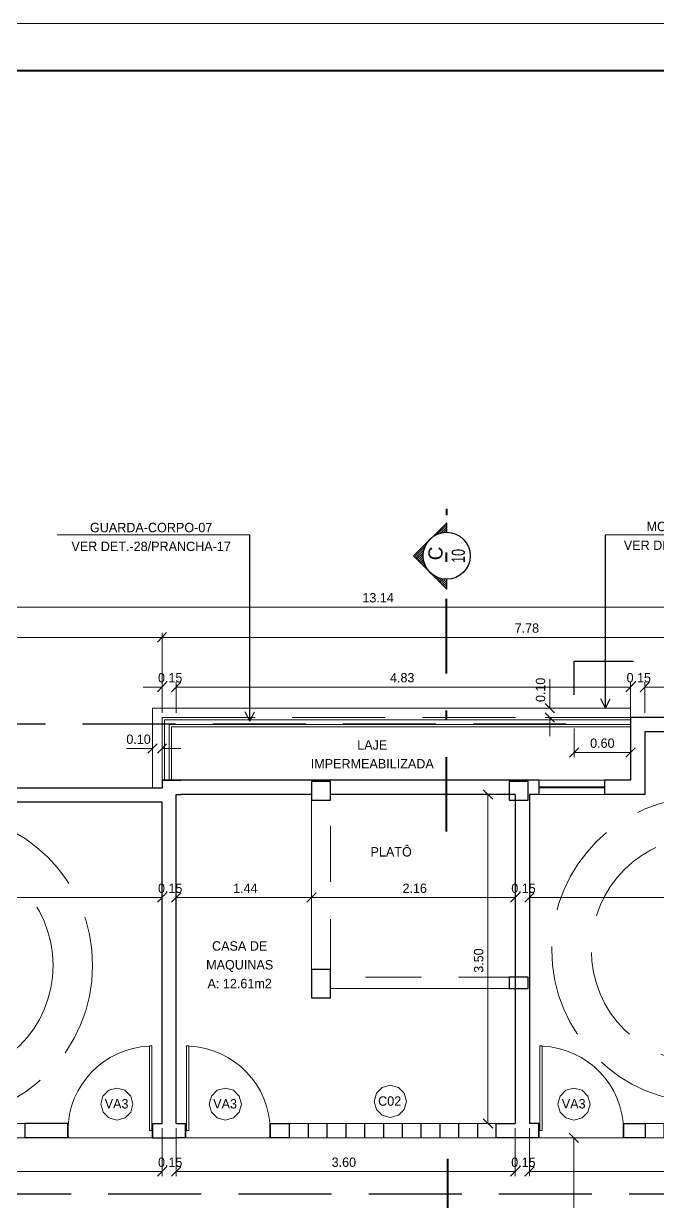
# Model space of a CAD drawing. Header units: metres. Extents: x 3.9 to 63.3, y 8 to 50.1.
# Drawn here: x 36.56 to 43.3, y 37.54 to 50.07 of the extents above; entities that cross this region are included whole.
import ezdxf
from ezdxf.enums import TextEntityAlignment as Align

# ---------------------------------------------------------------- set-up
doc = ezdxf.new("R2010")
doc.units = ezdxf.units.M
doc.header["$MEASUREMENT"] = 0
for name, pattern in [('DGN Style 2', [0.988287, 0.592972, -0.395315]), ('DGN Style 3', [1.383601, 0.988287, -0.395315]), ('DGN Style 4', [1.582247, 0.790629, -0.395315, 0.000988287, -0.395315])]:
    doc.linetypes.add(name, pattern=pattern)
doc.layers.get('Defpoints').update_dxf_attribs({"lineweight": 0})
for name, color, linetype, lineweight in [('$1$23B - Cotas Aux 2', 7, 'Continuous', 0), ('$2$23B - Cotas Aux 2', 7, 'Continuous', 0), ('00-EDIFICACOES TÉRREO', 7, 'Continuous', 0), ('CORNIJAS_VAR NA PLANTA PTIPO 1', 7, 'Continuous', 0), ('Level 1', 7, 'Continuous', 0), ('Level 12', 7, 'Continuous', 0), ('Level 25-1', 7, 'Continuous', 0), ('Level 27-1', 7, 'Continuous', 0), ('Level 3', 7, 'Continuous', 0), ('Level 39', 7, 'Continuous', 0), ('Level 50', 7, 'Continuous', 0), ('Level 60-1', 7, 'Continuous', 0), ('Level 62-1', 7, 'Continuous', 0), ('Level 63', 7, 'Continuous', 0)]:
    doc.layers.add(name, color=color, linetype=linetype, lineweight=lineweight)
doc.layers.add('6', color=6, linetype='Continuous')
doc.styles.add('Style-INTL_ENGINEERING', font='INTL_ENGINEERING.shx')
doc.dimstyles.get("Standard").update_dxf_attribs({"dimtxt": 0.18, "dimasz": 0.18, "dimexe": 0.18, "dimexo": 0.0625, "dimgap": 0.09, "dimtad": 0, "dimtih": 1, "dimtoh": 1, "dimdec": 4, "dimzin": 1, "dimdsep": 46, "dimtxsty": 'Standard', "dimcen": 0, "dimadec": 0, "dimazin": 0, "dimtfac": 1, "dimtdec": 4, "dimtofl": 0, "dimtmove": 0, "dimatfit": 3, "dimfxl": 0, "dimtolj": 1, "dimtzin": 1, "dimarcsym": 0})

# ---------------------------------------------------------------- blocks, each defined once
blk = doc.blocks.new('*U83')
at = {"layer": '00-EDIFICACOES TÉRREO', "color": 4, "linetype": 'Continuous', "lineweight": 0, "flags": 128}
blk.add_lwpolyline([(0.00342, 0), (0.00294, 0.00172), (0.00172, 0.00296), (0, 0.00342), (-0.00171, 0.00296), (-0.00296, 0.00172), (-0.00341, 0), (-0.00294, -0.00171), (-0.00172, -0.00295), (-0.00001, -0.00341), (0.00173, -0.00294), (0.00295, -0.00171)], close=True, dxfattribs=at)
at = {"layer": '00-EDIFICACOES TÉRREO', "color": 4, "linetype": 'Continuous', "lineweight": 0, "style": 'Style-INTL_ENGINEERING'}
blk.add_text('VA3', height=0.001999, rotation=359.9999, dxfattribs=at).set_placement((-0.00259, -0.00093))
blk = doc.blocks.new('*U85')
at = {"layer": '00-EDIFICACOES TÉRREO', "color": 4, "linetype": 'Continuous', "lineweight": 0, "flags": 128}
blk.add_lwpolyline([(0.00342, 0), (0.00294, 0.00172), (0.00172, 0.00296), (0, 0.00342), (-0.00171, 0.00296), (-0.00296, 0.00172), (-0.00341, 0), (-0.00294, -0.00171), (-0.00172, -0.00295), (-0.00001, -0.00341), (0.00173, -0.00294), (0.00295, -0.00171)], close=True, dxfattribs=at)
at = {"layer": '00-EDIFICACOES TÉRREO', "color": 4, "linetype": 'Continuous', "lineweight": 0, "style": 'Style-INTL_ENGINEERING'}
blk.add_text('C02', height=0.001999, rotation=359.9999, dxfattribs=at).set_placement((-0.00259, -0.00093))
blk = doc.blocks.new('*D480')
at = {"layer": 'Defpoints', "color": 2, "linetype": 'Continuous', "lineweight": 0}
for p, q in [((41.59, 40.775), (41.789, 40.775)), ((41.839, 40.825), (41.74, 40.725)), ((41.789, 40.171), (41.789, 40.824)), ((41.89, 40.725), (41.989, 40.825)), ((41.939, 40.171), (41.939, 40.824)), ((41.982, 40.775), (41.939, 40.775))]:
    blk.add_line(p, q, dxfattribs=at)
at = {"layer": 'Defpoints'}
for p in [(41.789, 40.775), (41.864, 40.775), (41.789, 40.122), (41.939, 40.122)]:
    blk.add_point(p, dxfattribs=at)
at = {"layer": 'Defpoints', "color": 2, "linetype": 'Continuous', "lineweight": 0, "style": 'Style-INTL_ENGINEERING'}
blk.add_text('0.15', height=0.0995, dxfattribs=at).set_placement((41.747, 40.874), align=Align.MIDDLE_LEFT)
blk = doc.blocks.new('_Oblique')
at = {"color": 0, "linetype": 'ByBlock', "lineweight": -2}
blk.add_line((0.5, 0.5), (-0.5, -0.5), dxfattribs=at)
blk = doc.blocks.new('*D481')
at = {"layer": 'Defpoints', "color": 2, "linetype": 'Continuous', "lineweight": 0}
for p, q in [((39.625, 40.861), (39.625, 40.725)), ((39.575, 40.725), (39.674, 40.825)), ((41.789, 40.775), (39.625, 40.775)), ((41.839, 40.825), (41.74, 40.725)), ((41.789, 40.171), (41.789, 40.824))]:
    blk.add_line(p, q, dxfattribs=at)
at = {"layer": 'Defpoints'}
for p in [(39.625, 40.91), (39.625, 40.775), (40.707, 40.775), (41.789, 40.122)]:
    blk.add_point(p, dxfattribs=at)
at = {"layer": 'Defpoints', "color": 2, "linetype": 'Continuous', "lineweight": 0, "style": 'Style-INTL_ENGINEERING'}
blk.add_text('2.16', height=0.0995, dxfattribs=at).set_placement((40.591, 40.874), align=Align.MIDDLE_LEFT)
blk = doc.blocks.new('*D482')
at = {"layer": 'Defpoints', "color": 2, "linetype": 'Continuous', "lineweight": 0}
for p, q in [((39.625, 40.861), (39.625, 40.725)), ((38.135, 40.725), (38.234, 40.825)), ((38.185, 40.171), (38.185, 40.824)), ((39.625, 40.775), (38.185, 40.775)), ((39.674, 40.825), (39.575, 40.725))]:
    blk.add_line(p, q, dxfattribs=at)
at = {"layer": 'Defpoints'}
for p in [(39.625, 40.91), (38.185, 40.775), (38.905, 40.775), (38.185, 40.122)]:
    blk.add_point(p, dxfattribs=at)
at = {"layer": 'Defpoints', "color": 2, "linetype": 'Continuous', "lineweight": 0, "style": 'Style-INTL_ENGINEERING'}
blk.add_text('1.44', height=0.0995, dxfattribs=at).set_placement((38.791, 40.874), align=Align.MIDDLE_LEFT)
blk = doc.blocks.new('*D483')
at = {"layer": 'Defpoints', "color": 2, "linetype": 'Continuous', "lineweight": 0}
for p, q in [((37.835, 40.775), (38.035, 40.775)), ((38.084, 40.825), (37.985, 40.725)), ((38.035, 40.13), (38.035, 40.824)), ((38.135, 40.725), (38.234, 40.825)), ((38.185, 40.171), (38.185, 40.824)), ((38.227, 40.775), (38.185, 40.775))]:
    blk.add_line(p, q, dxfattribs=at)
at = {"layer": 'Defpoints'}
for p in [(38.035, 40.775), (38.11, 40.775), (38.035, 40.08), (38.185, 40.122)]:
    blk.add_point(p, dxfattribs=at)
at = {"layer": 'Defpoints', "color": 2, "linetype": 'Continuous', "lineweight": 0, "style": 'Style-INTL_ENGINEERING'}
blk.add_text('0.15', height=0.0995, dxfattribs=at).set_placement((37.992, 40.874), align=Align.MIDDLE_LEFT)
blk = doc.blocks.new('*D484')
at = {"layer": 'Defpoints', "color": 2, "linetype": 'Continuous', "lineweight": 0}
for p, q in [((33.875, 40.725), (33.974, 40.825)), ((33.924, 40.13), (33.924, 40.824)), ((38.035, 40.775), (33.924, 40.775)), ((38.084, 40.825), (37.985, 40.725)), ((38.035, 40.13), (38.035, 40.824))]:
    blk.add_line(p, q, dxfattribs=at)
at = {"layer": 'Defpoints'}
for p in [(33.924, 40.775), (35.98, 40.775), (33.924, 40.08), (38.035, 40.08)]:
    blk.add_point(p, dxfattribs=at)
at = {"layer": 'Defpoints', "color": 2, "linetype": 'Continuous', "lineweight": 0, "style": 'Style-INTL_ENGINEERING'}
blk.add_text('4.11', height=0.0995, dxfattribs=at).set_placement((35.894, 40.874), align=Align.MIDDLE_LEFT)
blk = doc.blocks.new('*D479')
at = {"layer": 'Defpoints', "color": 2, "linetype": 'Continuous', "lineweight": 0}
for p, q in [((45.665, 41.025), (45.665, 40.725)), ((41.89, 40.725), (41.989, 40.825)), ((41.939, 40.171), (41.939, 40.824)), ((45.665, 40.775), (41.939, 40.775)), ((45.714, 40.825), (45.615, 40.725))]:
    blk.add_line(p, q, dxfattribs=at)
at = {"layer": 'Defpoints'}
for p in [(45.665, 41.075), (41.939, 40.775), (43.802, 40.775), (41.939, 40.122)]:
    blk.add_point(p, dxfattribs=at)
at = {"layer": 'Defpoints', "color": 2, "linetype": 'Continuous', "lineweight": 0, "style": 'Style-INTL_ENGINEERING'}
blk.add_text('3.73', height=0.0995, dxfattribs=at).set_placement((43.66, 40.874), align=Align.MIDDLE_LEFT)
blk = doc.blocks.new('*D508')
at = {"layer": 'Defpoints', "color": 2, "linetype": 'Continuous', "lineweight": 0}
for p, q in [((41.449, 41.921), (41.549, 41.822)), ((41.74, 41.872), (41.45, 41.872)), ((41.499, 41.872), (41.499, 38.372)), ((41.549, 38.322), (41.449, 38.421)), ((41.74, 38.372), (41.45, 38.372))]:
    blk.add_line(p, q, dxfattribs=at)
at = {"layer": 'Defpoints'}
for p in [(41.789, 41.872), (41.499, 40.122), (41.499, 38.372), (41.789, 38.372)]:
    blk.add_point(p, dxfattribs=at)
at = {"layer": 'Defpoints', "color": 2, "linetype": 'Continuous', "lineweight": 0, "style": 'Style-INTL_ENGINEERING'}
blk.add_text('3.50', height=0.0995, rotation=90, dxfattribs=at).set_placement((41.4, 39.976), align=Align.MIDDLE_LEFT)
blk = doc.blocks.new('*D526')
at = {"layer": 'Defpoints', "color": 2, "linetype": 'Continuous', "lineweight": 0}
for p, q in [((43.115, 42.964), (43.214, 43.064)), ((43.165, 42.739), (43.165, 43.064)), ((45.665, 43.014), (43.165, 43.014)), ((45.715, 43.064), (45.615, 42.964)), ((45.665, 42.739), (45.665, 43.064))]:
    blk.add_line(p, q, dxfattribs=at)
at = {"layer": 'Defpoints'}
for p in [(43.165, 43.014), (44.415, 43.014), (43.165, 42.689), (45.665, 42.689)]:
    blk.add_point(p, dxfattribs=at)
at = {"layer": 'Defpoints', "color": 2, "linetype": 'Continuous', "lineweight": 0, "style": 'Style-INTL_ENGINEERING'}
blk.add_text('2.50', height=0.0995, dxfattribs=at).set_placement((44.269, 43.113), align=Align.MIDDLE_LEFT)
blk = doc.blocks.new('*D527')
at = {"layer": 'Defpoints', "color": 2, "linetype": 'Continuous', "lineweight": 0}
for p, q in [((42.815, 43.014), (43.015, 43.014)), ((43.064, 43.064), (42.965, 42.964)), ((43.015, 42.739), (43.015, 43.064)), ((43.115, 42.964), (43.214, 43.064)), ((43.165, 42.739), (43.165, 43.064)), ((43.207, 43.014), (43.165, 43.014))]:
    blk.add_line(p, q, dxfattribs=at)
at = {"layer": 'Defpoints'}
for p in [(43.015, 43.014), (43.09, 43.014), (43.015, 42.689), (43.165, 42.689)]:
    blk.add_point(p, dxfattribs=at)
at = {"layer": 'Defpoints', "color": 2, "linetype": 'Continuous', "lineweight": 0, "style": 'Style-INTL_ENGINEERING'}
blk.add_text('0.15', height=0.0995, dxfattribs=at).set_placement((42.972, 43.113), align=Align.MIDDLE_LEFT)
blk = doc.blocks.new('*D528')
at = {"layer": 'Defpoints', "color": 2, "linetype": 'Continuous', "lineweight": 0}
for p, q in [((38.135, 42.964), (38.234, 43.064)), ((38.185, 42.739), (38.185, 43.064)), ((43.015, 43.014), (38.185, 43.014)), ((43.064, 43.064), (42.965, 42.964)), ((43.015, 42.739), (43.015, 43.064))]:
    blk.add_line(p, q, dxfattribs=at)
at = {"layer": 'Defpoints'}
for p in [(38.185, 43.014), (40.6, 43.014), (38.185, 42.689), (43.015, 42.689)]:
    blk.add_point(p, dxfattribs=at)
at = {"layer": 'Defpoints', "color": 2, "linetype": 'Continuous', "lineweight": 0, "style": 'Style-INTL_ENGINEERING'}
blk.add_text('4.83', height=0.0995, dxfattribs=at).set_placement((40.458, 43.113), align=Align.MIDDLE_LEFT)
blk = doc.blocks.new('*D529')
at = {"layer": 'Defpoints', "color": 2, "linetype": 'Continuous', "lineweight": 0}
for p, q in [((37.835, 43.014), (38.035, 43.014)), ((38.084, 43.064), (37.985, 42.964)), ((38.035, 42.739), (38.035, 43.064)), ((38.135, 42.964), (38.234, 43.064)), ((38.185, 42.739), (38.185, 43.064)), ((38.227, 43.014), (38.185, 43.014))]:
    blk.add_line(p, q, dxfattribs=at)
at = {"layer": 'Defpoints'}
for p in [(38.035, 43.014), (38.11, 43.014), (38.035, 42.689), (38.185, 42.689)]:
    blk.add_point(p, dxfattribs=at)
at = {"layer": 'Defpoints', "color": 2, "linetype": 'Continuous', "lineweight": 0, "style": 'Style-INTL_ENGINEERING'}
blk.add_text('0.15', height=0.0995, dxfattribs=at).set_placement((37.992, 43.113), align=Align.MIDDLE_LEFT)
blk = doc.blocks.new('*D531')
at = {"layer": 'Defpoints', "color": 2, "linetype": 'Continuous', "lineweight": 0}
for p, q in [((37.985, 43.492), (38.084, 43.592)), ((38.035, 42.739), (38.035, 43.591)), ((45.864, 43.592), (45.765, 43.492)), ((45.815, 42.839), (45.815, 43.591)), ((45.815, 43.542), (38.035, 43.542))]:
    blk.add_line(p, q, dxfattribs=at)
at = {"layer": 'Defpoints'}
for p in [(38.035, 43.542), (41.925, 43.542), (45.815, 42.789), (38.035, 42.689)]:
    blk.add_point(p, dxfattribs=at)
at = {"layer": 'Defpoints', "color": 2, "linetype": 'Continuous', "lineweight": 0, "style": 'Style-INTL_ENGINEERING'}
blk.add_text('7.78', height=0.0995, dxfattribs=at).set_placement((41.783, 43.641), align=Align.MIDDLE_LEFT)
blk = doc.blocks.new('*D532')
at = {"layer": 'Defpoints', "color": 2, "linetype": 'Continuous', "lineweight": 0}
for p, q in [((33.676, 43.492), (33.775, 43.592)), ((33.725, 43.139), (33.725, 43.591)), ((38.084, 43.592), (37.985, 43.492)), ((38.035, 42.739), (38.035, 43.591)), ((38.035, 43.542), (33.725, 43.542))]:
    blk.add_line(p, q, dxfattribs=at)
at = {"layer": 'Defpoints'}
for p in [(33.725, 43.542), (35.88, 43.542), (33.725, 43.089), (38.035, 42.689)]:
    blk.add_point(p, dxfattribs=at)
at = {"layer": 'Defpoints', "color": 2, "linetype": 'Continuous', "lineweight": 0, "style": 'Style-INTL_ENGINEERING'}
blk.add_text('4.31', height=0.0995, dxfattribs=at).set_placement((35.766, 43.641), align=Align.MIDDLE_LEFT)
blk = doc.blocks.new('*D533')
at = {"layer": 'Defpoints', "color": 2, "linetype": 'Continuous', "lineweight": 0}
for p, q in [((33.676, 43.814), (33.775, 43.914)), ((33.725, 43.489), (33.725, 43.913)), ((33.725, 43.864), (46.865, 43.864)), ((46.914, 43.914), (46.815, 43.814)), ((46.865, 42.739), (46.865, 43.913))]:
    blk.add_line(p, q, dxfattribs=at)
at = {"layer": 'Defpoints'}
for p in [(40.295, 43.864), (46.865, 43.864), (33.725, 43.439), (46.865, 42.689)]:
    blk.add_point(p, dxfattribs=at)
at = {"layer": 'Defpoints', "color": 2, "linetype": 'Continuous', "lineweight": 0, "style": 'Style-INTL_ENGINEERING'}
blk.add_text('13.14', height=0.0995, dxfattribs=at).set_placement((40.165, 43.963), align=Align.MIDDLE_LEFT)
blk = doc.blocks.new('*D554')
at = {"layer": 'Defpoints', "color": 2, "linetype": 'Continuous', "lineweight": 0}
for p, q in [((45.665, 38.487), (45.665, 37.812)), ((41.939, 38.322), (41.939, 37.812)), ((41.89, 37.812), (41.989, 37.911)), ((45.665, 37.862), (41.939, 37.862)), ((45.714, 37.911), (45.615, 37.812))]:
    blk.add_line(p, q, dxfattribs=at)
at = {"layer": 'Defpoints'}
for p in [(45.665, 38.537), (41.939, 38.372), (41.939, 37.862), (43.802, 37.862)]:
    blk.add_point(p, dxfattribs=at)
at = {"layer": 'Defpoints', "color": 2, "linetype": 'Continuous', "lineweight": 0, "style": 'Style-INTL_ENGINEERING'}
blk.add_text('3.73', height=0.0995, dxfattribs=at).set_placement((43.66, 37.961), align=Align.MIDDLE_LEFT)
blk = doc.blocks.new('*D555')
at = {"layer": 'Defpoints', "color": 2, "linetype": 'Continuous', "lineweight": 0}
for p, q in [((41.789, 38.322), (41.789, 37.812)), ((41.939, 38.322), (41.939, 37.812)), ((41.59, 37.862), (41.789, 37.862)), ((41.839, 37.911), (41.74, 37.812)), ((41.89, 37.812), (41.989, 37.911)), ((41.982, 37.862), (41.939, 37.862))]:
    blk.add_line(p, q, dxfattribs=at)
at = {"layer": 'Defpoints'}
for p in [(41.789, 38.372), (41.939, 38.372), (41.789, 37.862), (41.864, 37.862)]:
    blk.add_point(p, dxfattribs=at)
at = {"layer": 'Defpoints', "color": 2, "linetype": 'Continuous', "lineweight": 0, "style": 'Style-INTL_ENGINEERING'}
blk.add_text('0.15', height=0.0995, dxfattribs=at).set_placement((41.746, 37.961), align=Align.MIDDLE_LEFT)
blk = doc.blocks.new('*D556')
at = {"layer": 'Defpoints', "color": 2, "linetype": 'Continuous', "lineweight": 0}
for p, q in [((38.185, 38.322), (38.185, 37.812)), ((41.789, 38.322), (41.789, 37.812)), ((38.135, 37.812), (38.234, 37.911)), ((41.789, 37.862), (38.185, 37.862)), ((41.839, 37.911), (41.74, 37.812))]:
    blk.add_line(p, q, dxfattribs=at)
at = {"layer": 'Defpoints'}
for p in [(38.185, 38.372), (41.789, 38.372), (38.185, 37.862), (39.987, 37.862)]:
    blk.add_point(p, dxfattribs=at)
at = {"layer": 'Defpoints', "color": 2, "linetype": 'Continuous', "lineweight": 0, "style": 'Style-INTL_ENGINEERING'}
blk.add_text('3.60', height=0.0995, dxfattribs=at).set_placement((39.838, 37.961), align=Align.MIDDLE_LEFT)
blk = doc.blocks.new('*D557')
at = {"layer": 'Defpoints', "color": 2, "linetype": 'Continuous', "lineweight": 0}
for p, q in [((38.035, 38.322), (38.035, 37.812)), ((38.185, 38.322), (38.185, 37.812)), ((37.835, 37.862), (38.035, 37.862)), ((38.084, 37.911), (37.985, 37.812)), ((38.135, 37.812), (38.234, 37.911)), ((38.227, 37.862), (38.185, 37.862))]:
    blk.add_line(p, q, dxfattribs=at)
at = {"layer": 'Defpoints'}
for p in [(38.035, 38.372), (38.185, 38.372), (38.035, 37.862), (38.11, 37.862)]:
    blk.add_point(p, dxfattribs=at)
at = {"layer": 'Defpoints', "color": 2, "linetype": 'Continuous', "lineweight": 0, "style": 'Style-INTL_ENGINEERING'}
blk.add_text('0.15', height=0.0995, dxfattribs=at).set_placement((37.992, 37.961), align=Align.MIDDLE_LEFT)
blk = doc.blocks.new('*D558')
at = {"layer": 'Defpoints', "color": 2, "linetype": 'Continuous', "lineweight": 0}
for p, q in [((33.924, 38.322), (33.924, 37.812)), ((38.035, 38.322), (38.035, 37.812)), ((33.875, 37.812), (33.974, 37.911)), ((38.035, 37.862), (33.924, 37.862)), ((38.084, 37.911), (37.985, 37.812))]:
    blk.add_line(p, q, dxfattribs=at)
at = {"layer": 'Defpoints'}
for p in [(33.924, 38.372), (38.035, 38.372), (33.924, 37.862), (35.98, 37.862)]:
    blk.add_point(p, dxfattribs=at)
at = {"layer": 'Defpoints', "color": 2, "linetype": 'Continuous', "lineweight": 0, "style": 'Style-INTL_ENGINEERING'}
blk.add_text('4.11', height=0.0995, dxfattribs=at).set_placement((35.894, 37.961), align=Align.MIDDLE_LEFT)
blk = doc.blocks.new('*D592')
at = {"layer": 'Defpoints', "color": 2, "linetype": 'Continuous', "lineweight": 0}
for p, q in [((42.361, 38.271), (42.461, 38.172)), ((42.89, 38.222), (42.361, 38.222)), ((42.411, 35.49), (42.411, 38.222)), ((42.461, 35.44), (42.361, 35.539)), ((42.815, 35.49), (42.361, 35.49))]:
    blk.add_line(p, q, dxfattribs=at)
at = {"layer": 'Defpoints'}
for p in [(42.411, 38.222), (42.939, 38.222), (42.411, 36.856), (42.865, 35.49)]:
    blk.add_point(p, dxfattribs=at)
at = {"layer": 'Defpoints', "color": 2, "linetype": 'Continuous', "lineweight": 0, "style": 'Style-INTL_ENGINEERING'}
blk.add_text('2.73', height=0.0995, rotation=90, dxfattribs=at).set_placement((42.312, 36.714), align=Align.MIDDLE_LEFT)
blk = doc.blocks.new('*D612')
at = {"layer": 'Defpoints', "color": 2, "linetype": 'Continuous', "lineweight": 0}
for p, q in [((42.156, 43.098), (42.156, 42.789)), ((42.206, 42.739), (42.107, 42.839)), ((42.456, 42.789), (42.107, 42.789)), ((42.107, 42.739), (42.206, 42.639)), ((42.456, 42.689), (42.107, 42.689)), ((42.156, 42.49), (42.156, 42.689))]:
    blk.add_line(p, q, dxfattribs=at)
at = {"layer": 'Defpoints'}
for p in [(42.156, 42.976), (42.506, 42.789), (42.156, 42.689), (42.506, 42.689)]:
    blk.add_point(p, dxfattribs=at)
at = {"layer": 'Defpoints', "color": 2, "linetype": 'Continuous', "lineweight": 0, "style": 'Style-INTL_ENGINEERING'}
blk.add_text('0.10', height=0.0995, rotation=90, dxfattribs=at).set_placement((42.057, 42.854), align=Align.MIDDLE_LEFT)
blk = doc.blocks.new('*D613')
at = {"layer": 'Defpoints', "color": 2, "linetype": 'Continuous', "lineweight": 0}
for p, q in [((37.935, 42.64), (37.935, 42.31)), ((38.035, 42.64), (38.035, 42.31)), ((37.656, 42.36), (37.935, 42.36)), ((37.984, 42.409), (37.885, 42.31)), ((37.985, 42.31), (38.084, 42.409)), ((38.234, 42.36), (38.035, 42.36))]:
    blk.add_line(p, q, dxfattribs=at)
at = {"layer": 'Defpoints'}
for p in [(37.935, 42.689), (38.035, 42.689), (37.778, 42.36), (38.035, 42.36)]:
    blk.add_point(p, dxfattribs=at)
at = {"layer": 'Defpoints', "color": 2, "linetype": 'Continuous', "lineweight": 0, "style": 'Style-INTL_ENGINEERING'}
blk.add_text('0.10', height=0.0995, dxfattribs=at).set_placement((37.656, 42.459), align=Align.MIDDLE_LEFT)
blk = doc.blocks.new('TerminatorOpen')
at = {"color": 0, "linetype": 'ByBlock', "lineweight": -2}
for q in [(-1, 0.5), (-1, 0), (-1, -0.5)]:
    blk.add_line((0, 0), q, dxfattribs=at)
blk = doc.blocks.new('*U616')
at = {"layer": 'Level 3', "color": 2, "linetype": 'DGN Style 4', "lineweight": 40}
for p, q in [((0.044, 3.301), (0.045, 6.731)), ((0.053, -0.18), (0.054, -1.426))]:
    blk.add_line(p, q, dxfattribs=at)
at = {"layer": 'Level 3', "color": 2, "linetype": 'Continuous', "lineweight": 30}
for p, q in [((0.045, 6.584), (-0.308, 6.231)), ((0.046, 6.481), (0.045, 6.584)), ((-0.308, 6.231), (0.045, 5.877)), ((0.045, 5.877), (0.046, 5.981))]:
    blk.add_line(p, q, dxfattribs=at)
at = {"layer": 'Level 3', "color": 2, "linetype": 'Continuous', "lineweight": 13}
for p, q in [((0.045, 6.562), (-0.059, 6.459)), ((0.045, 6.538), (-0.022, 6.473)), ((0.045, 6.515), (0.008, 6.478)), ((0.046, 6.491), (0.034, 6.48)), ((-0.182, 6.335), (-0.297, 6.22)), ((-0.196, 6.298), (-0.285, 6.208)), ((-0.202, 6.268), (-0.274, 6.196)), ((-0.204, 6.242), (-0.262, 6.184)), ((-0.204, 6.219), (-0.25, 6.172)), ((-0.202, 6.198), (-0.238, 6.161)), ((-0.199, 6.177), (-0.225, 6.149)), ((-0.194, 6.158), (-0.215, 6.137)), ((-0.188, 6.14), (-0.203, 6.125)), ((-0.181, 6.124), (-0.191, 6.114)), ((-0.173, 6.108), (-0.179, 6.102)), ((-0.164, 6.094), (-0.168, 6.09)), ((-0.154, 6.08), (-0.156, 6.078)), ((-0.144, 6.067), (-0.144, 6.066)), ((-0.107, 6.033), (-0.109, 6.031)), ((-0.093, 6.023), (-0.097, 6.019)), ((-0.079, 6.014), (-0.085, 6.007)), ((-0.063, 6.006), (-0.073, 5.996)), ((-0.047, 5.998), (-0.062, 5.984)), ((-0.03, 5.992), (-0.049, 5.972)), ((-0.011, 5.987), (-0.038, 5.96)), ((0.009, 5.983), (-0.026, 5.95)), ((0.03, 5.981), (-0.014, 5.937)), ((0.045, 5.973), (-0.002, 5.925)), ((0.045, 5.949), (0.009, 5.913)), ((0.045, 5.926), (0.021, 5.901)), ((0.045, 5.902), (0.033, 5.891)), ((0.045, 5.879), (0.045, 5.878))]:
    blk.add_line(p, q, dxfattribs=at)
at = {"layer": 'Level 3', "color": 2, "linetype": 'Continuous', "lineweight": 30}
blk.add_circle((0.045, 6.232), 0.25, dxfattribs=at)
at = {"layer": 'Level 3', "color": 2, "linetype": 'Continuous', "lineweight": 13, "extrusion": (0, 0, -1)}
blk.add_arc((-0.045, 6.232), 0.25, 270.0007, 90.0007, dxfattribs=at)
at = {"layer": 'Level 3', "color": 2, "linetype": 'Continuous', "lineweight": 13}
for p in [(-0.132, 6.055), (-0.12, 6.043)]:
    blk.add_point(p, dxfattribs=at)
at = {"layer": 'Level 3', "color": 2, "linetype": 'Continuous', "lineweight": 30, "style": 'Style-INTL_ENGINEERING'}
blk.add_text('C', height=0.15, rotation=89.9993, dxfattribs=at).set_placement((-0.149, 6.185), align=Align.TOP_LEFT)
at = {"layer": 'Level 3', "color": 2, "linetype": 'Continuous', "lineweight": 13, "style": 'Style-INTL_ENGINEERING', "width": 0.714283}
blk.add_text('10', height=0.14, rotation=89.9993, dxfattribs=at).set_placement((0.168, 6.305), align=Align.MIDDLE_RIGHT)
blk = doc.blocks.new('*D623')
at = {"layer": 'Defpoints', "color": 2, "linetype": 'Continuous', "lineweight": 0}
for p, q in [((42.415, 42.572), (42.415, 42.268)), ((42.365, 42.268), (42.464, 42.367)), ((43.064, 42.367), (42.965, 42.268)), ((43.015, 42.318), (42.415, 42.318)), ((42.892, 42.318), (43.015, 42.318)), ((43.015, 42.299), (43.015, 42.268))]:
    blk.add_line(p, q, dxfattribs=at)
at = {"layer": 'Defpoints'}
for p in [(42.415, 42.622), (43.015, 42.349), (42.738, 42.318), (43.015, 42.318)]:
    blk.add_point(p, dxfattribs=at)
at = {"layer": 'Defpoints', "color": 2, "linetype": 'Continuous', "lineweight": 0, "style": 'Style-INTL_ENGINEERING'}
blk.add_text('0.60', height=0.0995, dxfattribs=at).set_placement((42.585, 42.417), align=Align.MIDDLE_LEFT)
blk = doc.blocks.new('P80D')
at = {"layer": '$1$23B - Cotas Aux 2', "color": 7, "linetype": 'Continuous', "lineweight": 30}
for p, q in [((0, 0), (0, 0.15)), ((0.9, 0), (0.9, 0.15))]:
    blk.add_line(p, q, dxfattribs=at)
at = {"layer": '$2$23B - Cotas Aux 2', "color": 7, "linetype": 'Continuous', "lineweight": 13}
for p, q in [((0.035, 0.975), (0.01, 0.975)), ((0.01, 0.975), (0.01, 0.075)), ((0.035, 0.075), (0.035, 0.975)), ((0.01, 0.075), (0.035, 0.075))]:
    blk.add_line(p, q, dxfattribs=at)
blk.add_ellipse((-0.005, 0.075), major_axis=(0.905, 0), ratio=0.995042, start_param=6.283183, end_param=7.810215, dxfattribs=at)
blk = doc.blocks.new('*U682')
at = {"layer": 'Level 25-1', "color": 7, "linetype": 'Continuous', "lineweight": 30}
for p, q in [((-1.1, 0.075), (-1.1, -0.075)), ((-0.9, 0.075), (-0.9, -0.075)), ((-0.7, 0.075), (-0.7, -0.075)), ((-0.5, 0.075), (-0.5, -0.075)), ((-0.3, 0.075), (-0.3, -0.075)), ((-0.1, 0.075), (-0.1, -0.075)), ((0.1, 0.075), (0.1, -0.075)), ((0.3, 0.075), (0.3, -0.075)), ((0.5, 0.075), (0.5, -0.075)), ((0.7, 0.075), (0.7, -0.075)), ((0.9, 0.075), (0.9, -0.075))]:
    blk.add_line(p, q, dxfattribs=at)
at = {"layer": 'Level 25-1', "color": 7, "linetype": 'Continuous', "lineweight": 13, "flags": 128}
blk.add_lwpolyline([(-1.1, 0.075), (1.1, 0.075), (1.1, -0.075), (-1.1, -0.075)], close=True, dxfattribs=at)
blk = doc.blocks.new('*U681')
at = {"layer": 'Level 25-1', "color": 7, "linetype": 'Continuous', "lineweight": 30}
blk.add_line((1.1, -0.075), (1.1, 0.075), dxfattribs=at)
blk.add_blockref('*U682', (0, 0), dxfattribs=at)
blk = doc.blocks.new('*U683')
at = {"layer": 'Defpoints', "color": 91, "linetype": 'DGN Style 3', "lineweight": 13}
for radius in [1.625, 1.205]:
    blk.add_circle((0, 0), radius, dxfattribs=at)
blk = doc.blocks.new('*U684')
at = {"layer": 'CORNIJAS_VAR NA PLANTA PTIPO 1', "color": 7, "linetype": 'DGN Style 3', "lineweight": 13}
for p, q in [((7.535, 4.89), (12.515, 4.89)), ((7.535, 4.223), (7.535, 4.89))]:
    blk.add_line(p, q, dxfattribs=at)
at = {"layer": 'CORNIJAS_VAR NA PLANTA PTIPO 1', "color": 7, "linetype": 'Continuous', "lineweight": 13}
for p, q in [((7.635, 4.223), (7.635, 4.79)), ((7.635, 4.79), (12.515, 4.79)), ((7.635, 4.223), (7.635, 4.79)), ((7.635, 4.79), (12.515, 4.79))]:
    blk.add_line(p, q, dxfattribs=at)
at = {"layer": 'Level 50', "color": 190, "linetype": 'Continuous', "lineweight": 13}
for p, q in [((7.56, 4.865), (12.515, 4.865)), ((7.56, 4.223), (7.56, 4.865)), ((7.56, 4.865), (12.515, 4.865)), ((7.56, 4.223), (7.56, 4.865)), ((7.61, 4.223), (7.61, 4.815)), ((7.61, 4.815), (12.515, 4.815)), ((7.61, 4.223), (7.61, 4.815)), ((7.61, 4.815), (12.515, 4.815))]:
    blk.add_line(p, q, dxfattribs=at)
at = {"layer": 'Level 60-1', "color": 7, "linetype": 'Continuous', "lineweight": 13, "flags": 128}
blk.add_lwpolyline([(12.515, 4.89), (12.515, 4.99), (7.435, 4.99), (7.435, 4.14)], dxfattribs=at)
at = {"layer": 'Level 62-1', "color": 7, "linetype": 'Continuous', "lineweight": 13, "flags": 128}
blk.add_lwpolyline([(12.515, 4.89), (12.515, 4.99), (7.435, 4.99), (7.435, 4.14)], dxfattribs=at)

msp = doc.modelspace()

# ---------------------------------------------------------------- linework, layer by layer
at = {"layer": '$1$23B - Cotas Aux 2', "color": 7, "linetype": 'Continuous', "lineweight": 30}
for p, q in [((42.039, 42.022), (42.039, 41.872)), ((42.739, 42.022), (42.739, 41.872))]:
    msp.add_line(p, q, dxfattribs=at)
at = {"layer": '$1$23B - Cotas Aux 2', "color": 7, "linetype": 'Continuous', "lineweight": 0}
for p, q in [((42.739, 42.022), (42.039, 42.022)), ((42.739, 41.872), (42.039, 41.872))]:
    msp.add_line(p, q, dxfattribs=at)
at = {"layer": '6', "linetype": 'Continuous'}
for points in [[(39.625, 41.81), (39.825, 41.81), (39.825, 42.01), (39.625, 42.01), (39.625, 41.81)], [(41.725, 41.81), (41.925, 41.81), (41.925, 42.01), (41.725, 42.01), (41.725, 41.81)], [(39.625, 39.71), (39.825, 39.71), (39.825, 40.01), (39.625, 40.01), (39.625, 39.71)], [(41.725, 39.81), (41.925, 39.81), (41.925, 39.93), (41.725, 39.93), (41.725, 39.81)]]:
    msp.add_lwpolyline(points, dxfattribs=at)
at = {"layer": 'Level 1', "color": 20, "linetype": 'Continuous', "lineweight": 13}
for p, q in [((37.935, 38.222), (37.035, 38.222)), ((37.935, 38.222), (37.935, 38.222)), ((39.185, 38.222), (38.285, 38.222)), ((42.039, 38.222), (42.039, 38.222)), ((42.939, 38.222), (42.039, 38.222))]:
    msp.add_line(p, q, dxfattribs=at)
at = {"layer": 'Level 12', "color": 2, "linetype": 'Continuous', "lineweight": 13}
for p, q in [((38.968, 44.632), (36.92, 44.632)), ((44.797, 44.632), (42.749, 44.632))]:
    msp.add_line(p, q, dxfattribs=at)
at = {"layer": 'Level 25-1', "color": 7, "linetype": 'Continuous', "lineweight": 30}
for p, q in [((38.035, 42.022), (38.235, 42.022)), ((39.635, 42.022), (39.685, 42.022)), ((42.039, 42.022), (42.039, 41.872)), ((42.739, 42.022), (42.739, 41.872)), ((38.185, 41.606), (38.185, 41.872)), ((38.185, 41.872), (38.235, 41.872)), ((38.185, 38.372), (38.185, 41.872)), ((39.625, 41.872), (38.235, 41.872)), ((41.789, 41.872), (39.825, 41.872)), ((41.789, 41.872), (41.789, 38.372)), ((41.939, 41.872), (41.939, 38.372)), ((38.035, 38.372), (38.035, 41.789)), ((37.035, 38.372), (36.58, 38.372)), ((37.035, 38.372), (37.035, 38.222)), ((37.935, 38.372), (38.035, 38.372)), ((37.935, 38.372), (37.935, 38.222)), ((38.185, 38.372), (38.285, 38.372)), ((38.285, 38.372), (38.285, 38.222)), ((39.185, 38.372), (39.185, 38.222)), ((39.185, 38.372), (39.387, 38.372)), ((41.587, 38.372), (41.789, 38.372)), ((42.039, 38.372), (41.939, 38.372)), ((42.039, 38.372), (42.039, 38.222)), ((42.939, 38.372), (43.169, 38.372)), ((42.939, 38.372), (42.939, 38.222)), ((37.035, 38.222), (36.58, 38.222)), ((37.935, 38.222), (38.185, 38.222)), ((37.935, 38.222), (38.035, 38.222)), ((38.285, 38.222), (38.185, 38.222)), ((39.387, 38.222), (39.185, 38.222)), ((42.039, 38.222), (41.587, 38.222)), ((43.169, 38.222), (42.939, 38.222))]:
    msp.add_line(p, q, dxfattribs=at)
at = {"layer": 'Level 25-1', "color": 7, "linetype": 'Continuous', "lineweight": 30, "flags": 128}
msp.add_lwpolyline([(38.035, 41.939), (33.725, 41.939), (33.725, 46.725)], dxfattribs=at)
at = {"layer": 'Level 27-1', "color": 7, "linetype": 'DGN Style 3', "lineweight": 30, "flags": 128}
msp.add_lwpolyline([(26.674, 47.325), (34.325, 47.325), (34.325, 42.622), (42.415, 42.622), (42.415, 43.289), (46.415, 43.289), (46.415, 37.622), (14.585, 37.622), (14.585, 43.289), (18.585, 43.289), (18.585, 42.622), (26.674, 42.622)], close=True, dxfattribs=at)
at = {"layer": 'Level 27-1', "color": 7, "linetype": 'DGN Style 2', "lineweight": 13, "flags": 128}
msp.add_lwpolyline([(41.779, 39.93), (39.825, 39.93), (39.825, 41.81)], dxfattribs=at)
at = {"layer": 'Level 39', "color": 7, "linetype": 'Continuous', "lineweight": 30}
for p, q in [((38.035, 42.022), (38.035, 41.939)), ((38.035, 41.789), (33.924, 41.789))]:
    msp.add_line(p, q, dxfattribs=at)
at = {"layer": 'Level 39', "color": 7, "linetype": 'Continuous', "lineweight": 13}
for p, q in [((39.625, 41.81), (39.625, 40.011)), ((41.789, 39.81), (39.825, 39.81))]:
    msp.add_line(p, q, dxfattribs=at)
at = {"layer": 'Level 39', "color": 7, "linetype": 'Continuous', "lineweight": 30, "flags": 128}
for points in [[(45.815, 42.439), (45.815, 42.689), (43.015, 42.689), (43.015, 42.022), (42.739, 42.022)], [(45.665, 42.439), (45.665, 42.539), (43.165, 42.539), (43.165, 41.872), (42.739, 41.872)], [(42.039, 42.022), (38.035, 42.022)], [(42.039, 41.872), (41.939, 41.872)]]:
    msp.add_lwpolyline(points, dxfattribs=at)
at = {"layer": 'Level 60-1', "color": 7, "linetype": 'Continuous', "lineweight": 40}
msp.add_line((42.739, 41.947), (42.039, 41.947), dxfattribs=at)
at = {"layer": 'Level 63', "color": 131, "linetype": 'Continuous', "lineweight": 40}
msp.add_line((5.149, 49.569), (62.85, 49.569), dxfattribs=at)
at = {"layer": 'Level 63', "color": 131, "linetype": 'Continuous', "lineweight": 0, "flags": 128}
msp.add_lwpolyline([(63.349, 50.069), (3.899, 50.069), (3.899, 8.019), (63.349, 8.019)], close=True, dxfattribs=at)

# ---------------------------------------------------------------- block references
at = {"layer": '$1$23B - Cotas Aux 2', "color": 7, "linetype": 'Continuous', "lineweight": 30, "yscale": -0.9999999999999998, "rotation": 180.0002668047176}
msp.add_blockref('P80D', (37.935, 38.222), dxfattribs=at)
at = {"layer": '$1$23B - Cotas Aux 2', "color": 7, "linetype": 'Continuous', "lineweight": 30, "rotation": 359.9997331952823}
for p in [(38.285, 38.222), (42.039, 38.222)]:
    msp.add_blockref('P80D', p, dxfattribs=at)
at = {"layer": '00-EDIFICACOES TÉRREO', "color": 4, "linetype": 'Continuous', "lineweight": 0, "xscale": 50.00000000487893, "yscale": 50.00000000487893, "zscale": 50.00000000487893, "rotation": 0.0008004141529982}
for name, p in [('*U83', (37.555, 38.579)), ('*U83', (38.708, 38.579)), ('*U85', (40.461, 38.608)), ('*U83', (42.413, 38.579))]:
    msp.add_blockref(name, p, dxfattribs=at)
at = {"layer": 'Defpoints', "color": 91, "linetype": 'DGN Style 3', "lineweight": 13}
for p in [(43.802, 40.221), (35.672, 40.054)]:
    msp.add_blockref('*U683', p, dxfattribs=at)
at = {"layer": 'Level 25-1', "color": 7, "linetype": 'Continuous', "lineweight": 30}
for p in [(35.48, 38.297), (40.487, 38.297), (44.269, 38.297)]:
    msp.add_blockref('*U681', p, dxfattribs=at)
at = {"layer": 'Level 3', "color": 2, "linetype": 'Continuous', "lineweight": 30}
msp.add_blockref('*U616', (41.015, 38.177), dxfattribs=at)
at = {"layer": 'Level 62-1', "color": 7, "linetype": 'Continuous', "lineweight": 13}
msp.add_blockref('*U684', (30.5, 37.799), dxfattribs=at)

# ---------------------------------------------------------------- texts
at = {"layer": 'Level 12', "color": 2, "linetype": 'Continuous', "lineweight": 13, "char_height": 0.1, "attachment_point": 5, "line_spacing_factor": 1.200006, "style": 'Style-INTL_ENGINEERING'}
for s, insert in [('GUARDA-CORPO-07\\PVER DET.-28/PRANCHA-17\\P', (37.919, 44.609)), ('MOLDURA EM EPS\\PVER DET.-15/PRANCHA-10\\P', (43.79, 44.621)), ('LAJE\\PIMPERMEABILIZADA\\P', (40.269, 42.298)), ('PLATÔ\\P', (40.47, 41.261)), ('CASA DE\\PMAQUINAS\\PA: 12.61m2\\P', (38.86, 40.06))]:
    msp.add_mtext(s, dxfattribs=dict(at, insert=insert))

# ---------------------------------------------------------------- dimensions: what is measured, and where the dimension line sits
at = {"layer": 'Defpoints', "color": 2, "linetype": 'Continuous', "lineweight": 0}
dim = msp.add_linear_dim(base=(46.865, 43.864), p1=(33.725, 43.439), p2=(46.865, 42.689), dimstyle='Standard', override={"dimtxt": 0.0995, "dimasz": 0.0995, "dimexe": 0.0495, "dimexo": 0.0495, "dimgap": 0.0495, "dimtad": 1, "dimtih": 0, "dimtoh": 0, "dimdec": 2, "dimzin": 3, "dimtxsty": 'Style-INTL_ENGINEERING', "dimblk": 'Oblique', "dimclre": 2, "dimtdec": 2, "dimatfit": 1, "dimtolj": 0, "dimtzin": 3, "dimlwe": 0}, dxfattribs=at)
dim.commit()
dim.dimension.update_dxf_attribs({"geometry": '*D533', "text_midpoint": (40.295, 43.864)})
for base, p1, p2, angle, override, picture, middle in [((33.725, 43.542), (38.035, 42.689), (33.725, 43.089), 180, {"dimtxt": 0.0995, "dimasz": 0.0995, "dimexe": 0.0495, "dimexo": 0.0495, "dimgap": 0.0495, "dimtad": 1, "dimtih": 0, "dimtoh": 0, "dimdec": 2, "dimzin": 3, "dimtxsty": 'Style-INTL_ENGINEERING', "dimblk": 'Oblique', "dimclre": 2, "dimtdec": 2, "dimatfit": 1, "dimfrac": 2, "dimtolj": 0, "dimtzin": 3, "dimlwe": 0}, '*D532', (35.88, 43.542)), ((38.035, 43.542), (45.815, 42.789), (38.035, 42.689), 180, {"dimtxt": 0.0995, "dimasz": 0.0995, "dimexe": 0.0495, "dimexo": 0.0495, "dimgap": 0.0495, "dimtad": 1, "dimtih": 0, "dimtoh": 0, "dimdec": 2, "dimzin": 3, "dimtxsty": 'Style-INTL_ENGINEERING', "dimblk": 'Oblique', "dimclre": 2, "dimtdec": 2, "dimatfit": 1, "dimfrac": 2, "dimtolj": 0, "dimtzin": 3, "dimlwe": 0}, '*D531', (41.925, 43.542)), ((38.185, 43.014), (43.015, 42.689), (38.185, 42.689), 180, {"dimtxt": 0.0995, "dimasz": 0.0995, "dimexe": 0.0495, "dimexo": 0.0495, "dimgap": 0.0495, "dimtad": 1, "dimtih": 0, "dimtoh": 0, "dimdec": 2, "dimzin": 3, "dimtxsty": 'Style-INTL_ENGINEERING', "dimblk": 'Oblique', "dimclre": 2, "dimtdec": 2, "dimatfit": 1, "dimfrac": 2, "dimtolj": 0, "dimtzin": 3, "dimlwe": 0}, '*D528', (40.6, 43.014)), ((43.165, 43.014), (45.665, 42.689), (43.165, 42.689), 180, {"dimtxt": 0.0995, "dimasz": 0.0995, "dimexe": 0.0495, "dimexo": 0.0495, "dimgap": 0.0495, "dimtad": 1, "dimtih": 0, "dimtoh": 0, "dimdec": 2, "dimzin": 3, "dimtxsty": 'Style-INTL_ENGINEERING', "dimblk": 'Oblique', "dimclre": 2, "dimtdec": 2, "dimatfit": 1, "dimfrac": 2, "dimtolj": 0, "dimtzin": 3, "dimlwe": 0}, '*D526', (44.415, 43.014)), ((41.499, 38.372), (41.789, 41.872), (41.789, 38.372), 270, {"dimtxt": 0.0995, "dimasz": 0.0995, "dimexe": 0.0495, "dimexo": 0.0495, "dimgap": 0.0495, "dimtad": 1, "dimtih": 0, "dimtoh": 0, "dimdec": 2, "dimzin": 3, "dimtxsty": 'Style-INTL_ENGINEERING', "dimblk": 'Oblique', "dimclre": 2, "dimtdec": 2, "dimatfit": 1, "dimtolj": 0, "dimtzin": 3, "dimlwe": 0}, '*D508', (41.499, 40.122)), ((41.939, 40.775), (45.665, 41.075), (41.939, 40.122), 180, {"dimtxt": 0.0995, "dimasz": 0.0995, "dimexe": 0.0495, "dimexo": 0.0495, "dimgap": 0.0495, "dimtad": 1, "dimtih": 0, "dimtoh": 0, "dimdec": 2, "dimzin": 3, "dimtxsty": 'Style-INTL_ENGINEERING', "dimblk": 'Oblique', "dimclre": 2, "dimtdec": 2, "dimatfit": 1, "dimtolj": 0, "dimtzin": 3, "dimlwe": 0}, '*D479', (43.802, 40.775)), ((33.924, 40.775), (38.035, 40.08), (33.924, 40.08), 180, {"dimtxt": 0.0995, "dimasz": 0.0995, "dimexe": 0.0495, "dimexo": 0.0495, "dimgap": 0.0495, "dimtad": 1, "dimtih": 0, "dimtoh": 0, "dimdec": 2, "dimzin": 3, "dimtxsty": 'Style-INTL_ENGINEERING', "dimblk": 'Oblique', "dimclre": 2, "dimtdec": 2, "dimatfit": 1, "dimtolj": 0, "dimtzin": 3, "dimlwe": 0}, '*D484', (35.98, 40.775)), ((38.185, 40.775), (39.625, 40.91), (38.185, 40.122), 180, {"dimtxt": 0.0995, "dimasz": 0.0995, "dimexe": 0.0495, "dimexo": 0.0495, "dimgap": 0.0495, "dimtad": 1, "dimtih": 0, "dimtoh": 0, "dimdec": 2, "dimzin": 3, "dimtxsty": 'Style-INTL_ENGINEERING', "dimblk": 'Oblique', "dimclre": 2, "dimtdec": 2, "dimatfit": 1, "dimtolj": 0, "dimtzin": 3, "dimlwe": 0}, '*D482', (38.905, 40.775)), ((39.625, 40.775), (41.789, 40.122), (39.625, 40.91), 180, {"dimtxt": 0.0995, "dimasz": 0.0995, "dimexe": 0.0495, "dimexo": 0.0495, "dimgap": 0.0495, "dimtad": 1, "dimtih": 0, "dimtoh": 0, "dimdec": 2, "dimzin": 3, "dimtxsty": 'Style-INTL_ENGINEERING', "dimblk": 'Oblique', "dimclre": 2, "dimtdec": 2, "dimatfit": 1, "dimtolj": 0, "dimtzin": 3, "dimlwe": 0}, '*D481', (40.707, 40.775)), ((41.939, 37.862), (45.665, 38.537), (41.939, 38.372), 180, {"dimtxt": 0.0995, "dimasz": 0.0995, "dimexe": 0.0495, "dimexo": 0.0495, "dimgap": 0.0495, "dimtad": 1, "dimtih": 0, "dimtoh": 0, "dimdec": 2, "dimzin": 3, "dimtxsty": 'Style-INTL_ENGINEERING', "dimblk": 'Oblique', "dimclre": 2, "dimtdec": 2, "dimatfit": 1, "dimtolj": 0, "dimtzin": 3, "dimlwe": 0}, '*D554', (43.802, 37.862)), ((33.924, 37.862), (38.035, 38.372), (33.924, 38.372), 180, {"dimtxt": 0.0995, "dimasz": 0.0995, "dimexe": 0.0495, "dimexo": 0.0495, "dimgap": 0.0495, "dimtad": 1, "dimtih": 0, "dimtoh": 0, "dimdec": 2, "dimzin": 3, "dimtxsty": 'Style-INTL_ENGINEERING', "dimblk": 'Oblique', "dimclre": 2, "dimtdec": 2, "dimatfit": 1, "dimtolj": 0, "dimtzin": 3, "dimlwe": 0}, '*D558', (35.98, 37.862)), ((38.185, 37.862), (41.789, 38.372), (38.185, 38.372), 180, {"dimtxt": 0.0995, "dimasz": 0.0995, "dimexe": 0.0495, "dimexo": 0.0495, "dimgap": 0.0495, "dimtad": 1, "dimtih": 0, "dimtoh": 0, "dimdec": 2, "dimzin": 3, "dimtxsty": 'Style-INTL_ENGINEERING', "dimblk": 'Oblique', "dimclre": 2, "dimtdec": 2, "dimatfit": 1, "dimtolj": 0, "dimtzin": 3, "dimlwe": 0}, '*D556', (39.987, 37.862)), ((42.411, 38.222), (42.865, 35.49), (42.939, 38.222), 90, {"dimtxt": 0.0995, "dimasz": 0.0995, "dimexe": 0.0495, "dimexo": 0.0495, "dimgap": 0.0495, "dimtad": 1, "dimtih": 0, "dimtoh": 0, "dimdec": 2, "dimzin": 3, "dimtxsty": 'Style-INTL_ENGINEERING', "dimblk": 'Oblique', "dimclre": 2, "dimtdec": 2, "dimatfit": 1, "dimtolj": 0, "dimtzin": 3, "dimlwe": 0}, '*D592', (42.411, 36.856))]:
    dim = msp.add_linear_dim(base=base, p1=p1, p2=p2, angle=angle, dimstyle='Standard', override=override, dxfattribs=at)
    dim.commit()
    dim.dimension.update_dxf_attribs({"geometry": picture, "text_midpoint": middle})
for base, p1, p2, angle, override, picture, middle in [((38.035, 43.014), (38.185, 42.689), (38.035, 42.689), 180, {"dimtxt": 0.0995, "dimasz": 0.0995, "dimexe": 0.0495, "dimexo": 0.0495, "dimgap": 0.0495, "dimtad": 1, "dimtih": 0, "dimtoh": 0, "dimdec": 2, "dimzin": 3, "dimtxsty": 'Style-INTL_ENGINEERING', "dimblk": 'Oblique', "dimclre": 2, "dimtdec": 2, "dimatfit": 1, "dimfrac": 2, "dimtolj": 0, "dimtzin": 3, "dimlwe": 0}, '*D529', (38.11, 43.014)), ((42.156, 42.689), (42.506, 42.789), (42.506, 42.689), 270, {"dimtxt": 0.0995, "dimasz": 0.0995, "dimexe": 0.0495, "dimexo": 0.0495, "dimgap": 0.0495, "dimtad": 1, "dimtih": 0, "dimtoh": 0, "dimdec": 2, "dimzin": 3, "dimtxsty": 'Style-INTL_ENGINEERING', "dimblk": 'Oblique', "dimclre": 2, "dimtdec": 2, "dimatfit": 1, "dimfrac": 2, "dimtolj": 0, "dimtzin": 3, "dimlwe": 0}, '*D612', (42.156, 42.976)), ((43.015, 43.014), (43.165, 42.689), (43.015, 42.689), 180, {"dimtxt": 0.0995, "dimasz": 0.0995, "dimexe": 0.0495, "dimexo": 0.0495, "dimgap": 0.0495, "dimtad": 1, "dimtih": 0, "dimtoh": 0, "dimdec": 2, "dimzin": 3, "dimtxsty": 'Style-INTL_ENGINEERING', "dimblk": 'Oblique', "dimclre": 2, "dimtdec": 2, "dimatfit": 1, "dimfrac": 2, "dimtolj": 0, "dimtzin": 3, "dimlwe": 0}, '*D527', (43.09, 43.014)), ((38.035, 40.775), (38.185, 40.122), (38.035, 40.08), 180, {"dimtxt": 0.0995, "dimasz": 0.0995, "dimexe": 0.0495, "dimexo": 0.0495, "dimgap": 0.0495, "dimtad": 1, "dimtih": 0, "dimtoh": 0, "dimdec": 2, "dimzin": 3, "dimtxsty": 'Style-INTL_ENGINEERING', "dimblk": 'Oblique', "dimclre": 2, "dimtdec": 2, "dimatfit": 1, "dimtolj": 0, "dimtzin": 3, "dimlwe": 0}, '*D483', (38.11, 40.775)), ((41.789, 40.775), (41.939, 40.122), (41.789, 40.122), 180, {"dimtxt": 0.0995, "dimasz": 0.0995, "dimexe": 0.0495, "dimexo": 0.0495, "dimgap": 0.0495, "dimtad": 1, "dimtih": 0, "dimtoh": 0, "dimdec": 2, "dimzin": 3, "dimtxsty": 'Style-INTL_ENGINEERING', "dimblk": 'Oblique', "dimclre": 2, "dimtdec": 2, "dimatfit": 1, "dimtolj": 0, "dimtzin": 3, "dimlwe": 0}, '*D480', (41.864, 40.775)), ((38.035, 37.862), (38.185, 38.372), (38.035, 38.372), 180, {"dimtxt": 0.0995, "dimasz": 0.0995, "dimexe": 0.0495, "dimexo": 0.0495, "dimgap": 0.0495, "dimtad": 1, "dimtih": 0, "dimtoh": 0, "dimdec": 2, "dimzin": 3, "dimtxsty": 'Style-INTL_ENGINEERING', "dimblk": 'Oblique', "dimclre": 2, "dimtdec": 2, "dimatfit": 1, "dimtolj": 0, "dimtzin": 3, "dimlwe": 0}, '*D557', (38.11, 37.862)), ((41.789, 37.862), (41.939, 38.372), (41.789, 38.372), 180, {"dimtxt": 0.0995, "dimasz": 0.0995, "dimexe": 0.0495, "dimexo": 0.0495, "dimgap": 0.0495, "dimtad": 1, "dimtih": 0, "dimtoh": 0, "dimdec": 2, "dimzin": 3, "dimtxsty": 'Style-INTL_ENGINEERING', "dimblk": 'Oblique', "dimclre": 2, "dimtdec": 2, "dimatfit": 1, "dimtolj": 0, "dimtzin": 3, "dimlwe": 0}, '*D555', (41.864, 37.862))]:
    dim = msp.add_linear_dim(base=base, p1=p1, p2=p2, angle=angle, dimstyle='Standard', override=override, dxfattribs=at)
    dim.commit()
    dim.dimension.update_dxf_attribs({"geometry": picture, "text_midpoint": middle, "dimtype": 160})
for base, p1, p2, picture, middle in [((38.035, 42.36), (37.935, 42.689), (38.035, 42.689), '*D613', (37.778, 42.36)), ((43.015, 42.318), (42.415, 42.622), (43.015, 42.349), '*D623', (42.738, 42.318))]:
    dim = msp.add_linear_dim(base=base, p1=p1, p2=p2, dimstyle='Standard', override={"dimtxt": 0.0995, "dimasz": 0.0995, "dimexe": 0.0495, "dimexo": 0.0495, "dimgap": 0.0495, "dimtad": 1, "dimtih": 0, "dimtoh": 0, "dimdec": 2, "dimzin": 3, "dimtxsty": 'Style-INTL_ENGINEERING', "dimblk": 'Oblique', "dimclre": 2, "dimtdec": 2, "dimatfit": 1, "dimfrac": 2, "dimtolj": 0, "dimtzin": 3, "dimlwe": 0}, dxfattribs=at)
    dim.commit()
    dim.dimension.update_dxf_attribs({"geometry": picture, "text_midpoint": middle, "dimtype": 160})

# ---------------------------------------------------------------- leaders
at = {"layer": 'Level 12', "color": 2, "linetype": 'Continuous', "lineweight": 13}
for points in [[(38.968, 42.652), (38.968, 44.632)], [(42.749, 42.789), (42.749, 44.632)]]:
    msp.add_leader(points, dimstyle='Standard', override={"dimtxt": 0.0995, "dimasz": 0.0995, "dimgap": 0, "dimtad": 1, "dimtxsty": 'Style-INTL_ENGINEERING', "dimldrblk": 'TerminatorOpen'}, dxfattribs=at)

doc.saveas('drawing.dxf')
